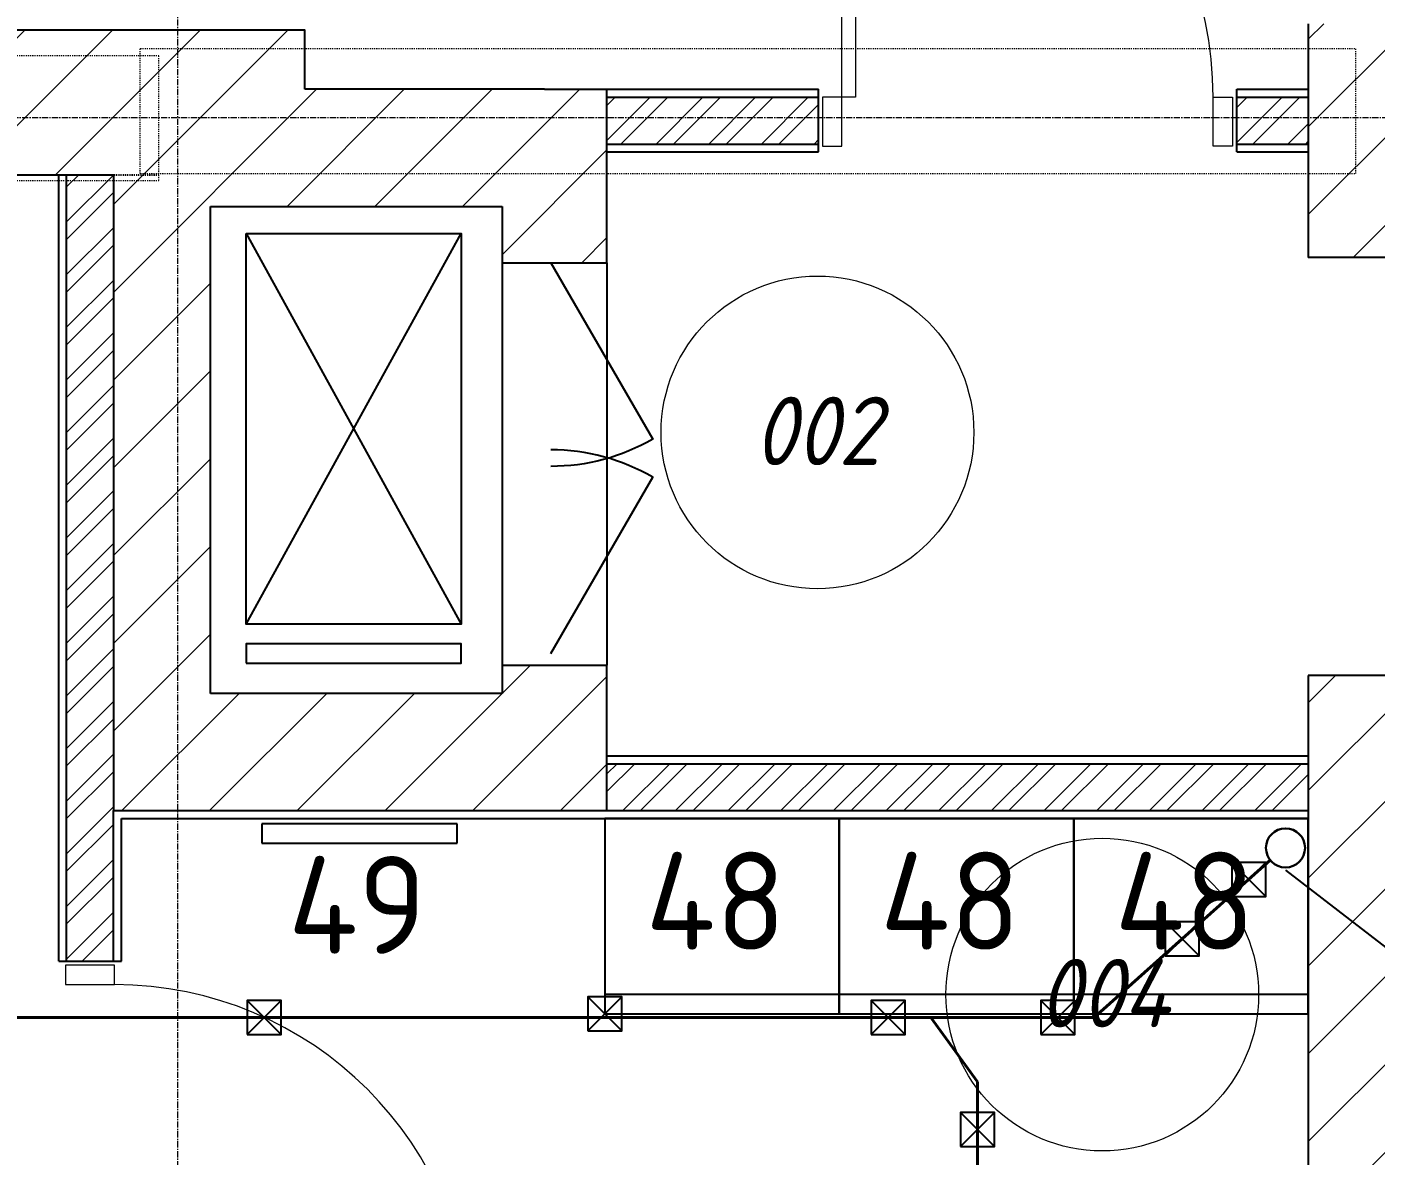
# Model space of a CAD drawing. Header units: millimetres. Extents: x -10178924 to 11692288, y -947381 to 58396.
# Drawn here: x 766651 to 770100, y -887163 to -884277 of the extents above; entities that cross this region are included whole.
import ezdxf
from ezdxf import colors
from ezdxf.entities.mleader import LeaderData, LeaderLine
from ezdxf.math import Vec2, Vec3

# ---------------------------------------------------------------- set-up
doc = ezdxf.new("R2010")
doc.units = ezdxf.units.MM
for name, pattern in [('HIDDEN', [9.525, 6.35, -3.175]), ('короткая штриховая', [282.222222, 141.111111, -141.111111]), ('осевая', [50.8, 31.75, -6.35, 6.35, -6.35])]:
    doc.linetypes.add(name, pattern=pattern)
for name, color, linetype, lineweight in [('!К3', 30, 'Continuous', 30), ('АР_Двери', 250, 'Continuous', 9), ('Балки.1', 7, 'Continuous', 9), ('Двери', 7, 'Continuous', 9), ('Основная ГКЛ', 250, 'Continuous', 9), ('Перегородки', 162, 'Continuous', 9), ('Размеры осевые', 153, 'Continuous', 9), ('Стены.1', 7, 'Continuous', 25), ('ШТРИХОВКА', 252, 'Continuous', 15)]:
    doc.layers.add(name, color=color, linetype=linetype, lineweight=lineweight)
for name, color, linetype in [('PDF _Марки помещений', 5, 'Continuous'), ('ВК_Выноски', 7, 'Continuous'), ('Стены внутр.1', 7, 'Continuous'), ('Тонкая', 7, 'Continuous'), ('ТХ пищеблок новое 12.09', 252, 'Continuous')]:
    doc.layers.add(name, color=color, linetype=linetype)
doc.styles.add('GOST-2.304_Type-B', font='GOST_Common.ttf')
doc.styles.add('ISOCPEUR', font='isocpeui.ttf', dxfattribs={"width": 0.9})
pattern_1 = [(45, (-2681.59, 241515.3), (-67.35192, 67.35192), []), (45, (-2636.69, 241515.3), (-67.35192, 67.35192), [])]

# ---------------------------------------------------------------- blocks, each defined once
blk = doc.blocks.new('_None')
blk = doc.blocks.new('*U2234')
at = {"layer": 'АР_Двери'}
for points in [[(-999.4, 0), (-1049.4, 0), (-1049.4, 125), (-999.4, 125)], [(-50, 0), (0, 0), (0, 125), (-50, 125)], [(-50, -949.4), (-85, -949.4), (-85, 0), (-50, 0)]]:
    blk.add_lwpolyline(points, close=True, dxfattribs=at)
blk.add_arc((-50, 0), 949.4, 180, 270, dxfattribs=at)
at = {"layer": 'Основная ГКЛ', "linetype": 'HIDDEN', "ltscale": 5}
for p, q in [((-1059.4, 125), (-1059.4, 0)), ((10, 0), (10, 125))]:
    blk.add_line(p, q, dxfattribs=at)
blk = doc.blocks.new('*U2235')
at = {"layer": 'АР_Двери'}
for points in [[(50, 0), (0, 0), (0, 125), (50, 125)], [(964.9, 0), (1014.9, 0), (1014.9, 125), (964.9, 125)], [(50, -914.9), (85, -914.9), (85, 0), (50, 0)]]:
    blk.add_lwpolyline(points, close=True, dxfattribs=at)
blk.add_arc((50, 0), 914.9, 270, 0, dxfattribs=at)
at = {"layer": 'Основная ГКЛ', "linetype": 'HIDDEN', "ltscale": 5}
for p, q in [((-10, 0), (-10, 125)), ((1024.9, 125), (1024.9, 0))]:
    blk.add_line(p, q, dxfattribs=at)
blk = doc.blocks.new('A$C5282721b')
at = {"layer": 'Перегородки', "lineweight": 20, "true_color": 0x000000, "transparency": 33554687}
h = blk.add_hatch(dxfattribs=at)
h.set_pattern_fill('ANSI32', color=18, scale=10)
h.set_pattern_definition(pattern_1)
h.paths.add_polyline_path([(49358.981, -5847.958), (48997.987, -5847.958), (48997.987, -5967.958), (49539.073, -5967.958), (49539.073, -5847.958), (49478.981, -5847.958)])
h = blk.add_hatch(dxfattribs=at)
h.set_pattern_fill('ANSI32', color=18, scale=10)
h.set_pattern_definition(pattern_1)
h.paths.add_polyline_path([(50609.073, -5847.958), (50609.073, -5967.958), (50792.073, -5967.958), (50792.073, -5847.958)])
h = blk.add_hatch(dxfattribs=at)
h.set_pattern_fill('ANSI32', color=18, scale=10)
h.set_pattern_definition([(45, (-2611.28, 234003.82), (-67.35192, 67.35192), []), (45, (-2566.37, 234003.82), (-67.35192, 67.35192), [])])
h.paths.add_polyline_path([(47735.543, -10999.487), (47615.543, -10999.487), (47615.543, -11596.906), (47735.543, -11596.906)])
h.paths.add_polyline_path([(47735.543, -9093.422), (47615.543, -9093.422), (47615.543, -9964.487), (47735.543, -9964.487)])
h.paths.add_polyline_path([(47615.543, -8058.422), (47735.543, -8058.422), (47735.543, -6046.445), (47615.543, -6046.445)])
h = blk.add_hatch(dxfattribs=at)
h.set_pattern_fill('ANSI32', color=18, scale=10)
h.set_pattern_definition([(45, (-3081.59, 241515.3), (-67.35192, 67.35192), []), (45, (-3036.69, 241515.3), (-67.35192, 67.35192), [])])
h.paths.add_polyline_path([(49152.073, -10813.422), (49152.073, -11596.906), (49272.073, -11596.906), (49272.073, -10813.422)])
h.paths.add_polyline_path([(49152.073, -10813.422), (49272.073, -10813.422), (49272.073, -9333.422), (49152.073, -9333.422), (49152.073, -9823.422)])
h.paths.add_polyline_path([(50792.073, -7673.422), (50792.073, -7553.422), (48997.987, -7553.422), (48997.987, -7673.422)])
at = {"layer": 'ШТРИХОВКА', "ltscale": 100, "true_color": 0x000000, "transparency": 33554687}
h = blk.add_hatch(dxfattribs=at)
h.set_pattern_fill('ANSI31', color=18, scale=50)
h.set_pattern_definition([(45, (-78432.53, 22970.06), (-112.2532, 112.2532), [])])
h.paths.add_polyline_path([(51172.073, -6080.061), (51172.073, -6258.074), (50792.073, -6258.074), (50792.073, -5660.061), (53709.391, -5660.061), (53709.391, -5442.061), (54269.391, -5442.061), (54269.391, -12156.906), (47519.391, -12156.906), (47519.391, -11596.906), (50792.073, -11596.906), (50792.073, -11510.474), (51172.073, -11510.474), (51172.073, -11596.906), (53709.391, -11596.906), (53709.391, -6080.061)])
h = blk.add_hatch(dxfattribs=at)
h.set_pattern_fill('ANSI31', color=18, scale=50)
h.set_pattern_definition([(45, (-84344.04, 22834.88), (-112.2532, 112.2532), [])])
h.paths.add_polyline_path([(48997.987, -7673.422), (47735.543, -7673.422), (47735.543, -6046.445), (47382.946, -6046.445), (47382.946, -5676.669), (48224.83, -5676.669), (48224.83, -5827.958), (48997.987, -5827.958), (48997.987, -6271.605), (48729.504, -6271.605), (48729.504, -6127.958), (47983.364, -6127.958), (47983.364, -7373.422), (48729.504, -7373.422), (48729.504, -7301.605), (48997.987, -7301.605)])
h = blk.add_hatch(dxfattribs=at)
h.set_pattern_fill('ANSI31', color=18, scale=50)
h.set_pattern_definition([(45, (-81439.85, 21183.47), (-112.2532, 112.2532), [])])
h.paths.add_polyline_path([(50792.073, -7328.074), (50792.074, -7328.074), (51172.073, -7328.074), (51172.073, -10602.56), (50792.073, -10602.56)])
at = {"color": 18, "linetype": 'короткая штриховая', "ltscale": 0.02, "true_color": 0x000000, "transparency": 33554687}
blk.add_line((30165.416, -6046.445), (47851.287, -6046.445), dxfattribs=at)
at = {"color": 18, "true_color": 0x000000, "transparency": 33554687}
for p, q in [((48729.504, -6271.605), (48729.504, -7301.605)), ((48997.987, -6271.605), (48997.987, -7301.605))]:
    blk.add_line(p, q, dxfattribs=at)
at = {"color": 18, "linetype": 'Continuous', "true_color": 0x000000, "transparency": 33554687, "flags": 128}
blk.add_lwpolyline([(47735.543, -6046.445), (47735.543, -7658.586)], dxfattribs=at)
at = {"layer": 'PDF _Марки помещений', "color": 18, "lineweight": 9, "true_color": 0x000000, "transparency": 33554687}
for centre in [(49536.529, -6705.753), (50265.04, -8144.126)]:
    blk.add_circle(centre, 400.064, dxfattribs=at)
at = {"layer": 'Балки.1', "color": 18, "linetype": 'короткая штриховая', "ltscale": 0.02, "true_color": 0x000000, "transparency": 33554687}
for p, q in [((47803.888, -5723.414), (50913.848, -5723.414)), ((47803.888, -6043.414), (47803.888, -5723.414)), ((50913.848, -6043.414), (50913.848, -5723.414)), ((30165.416, -5741.281), (47851.287, -5741.281)), ((47851.287, -6061.281), (47851.287, -5741.281)), ((30165.416, -6061.281), (47851.287, -6061.281)), ((47803.888, -6043.414), (50913.848, -6043.414))]:
    blk.add_line(p, q, dxfattribs=at)
at = {"layer": 'Перегородки', "color": 18, "linetype": 'Continuous', "lineweight": 25, "true_color": 0x000000, "transparency": 33554687}
for p, q in [((48997.987, -5827.958), (49539.073, -5827.958)), ((49539.073, -5987.958), (49539.073, -5827.958)), ((50609.073, -5827.958), (50792.073, -5827.958)), ((50609.073, -5987.958), (50609.073, -5827.958)), ((48997.987, -5847.958), (49539.073, -5847.958)), ((50609.073, -5847.958), (50792.073, -5847.958)), ((48997.987, -5967.958), (49539.073, -5967.958)), ((48997.987, -5987.958), (49539.073, -5987.958)), ((50609.073, -5967.958), (50792.073, -5967.958)), ((50609.073, -5987.958), (50792.073, -5987.958)), ((48997.987, -7533.422), (50792.073, -7533.422)), ((48997.987, -7553.422), (50792.073, -7553.422)), ((48997.987, -7673.422), (50792.073, -7673.422)), ((47755.543, -7693.422), (50792.073, -7693.422)), ((47595.543, -8058.422), (47755.543, -8058.422))]:
    blk.add_line(p, q, dxfattribs=at)
at = {"layer": 'Перегородки', "color": 18, "lineweight": 25, "true_color": 0x000000, "transparency": 33554687}
for p, q in [((47595.543, -8058.422), (47595.543, -6046.445)), ((47615.543, -8058.422), (47615.543, -6046.445)), ((47735.543, -8058.422), (47735.543, -7673.422)), ((47755.543, -8058.422), (47755.543, -7693.422))]:
    blk.add_line(p, q, dxfattribs=at)
at = {"layer": 'Размеры осевые', "color": 251, "linetype": 'осевая', "ltscale": 0.5, "transparency": 33554687}
for p, q in [((47900, -19000), (47900, 1500)), ((-9750, -5900), (57900, -5900))]:
    blk.add_line(p, q, dxfattribs=at)
at = {"layer": 'Стены внутр.1', "color": 18, "true_color": 0x000000, "transparency": 33554687}
for p, q in [((48837.987, -5827.958), (48997.987, -5827.958)), ((48997.987, -5967.958), (48997.987, -5856.515)), ((48997.987, -7673.422), (48997.987, -7561.98)), ((47857.029, -7673.422), (48997.987, -7673.422))]:
    blk.add_line(p, q, dxfattribs=at)
at = {"layer": 'Стены внутр.1', "color": 18, "linetype": 'Continuous', "true_color": 0x000000, "transparency": 33554687}
for p, q in [((48729.504, -6271.605), (48769.504, -6271.605)), ((48769.504, -6271.605), (48997.987, -6271.605)), ((51172.073, -6258.074), (50792.073, -6258.074)), ((48729.504, -7301.605), (48769.504, -7301.605)), ((48769.504, -7301.605), (48997.987, -7301.605)), ((51012.073, -7328.074), (50792.073, -7328.074))]:
    blk.add_line(p, q, dxfattribs=at)
at = {"layer": 'Стены внутр.1', "color": 18, "linetype": 'Continuous', "true_color": 0x000000, "transparency": 33554687, "flags": 128}
for points in [[(50792.073, -5660.061), (50792.073, -6258.074)], [(48837.987, -5827.958), (48224.83, -5827.958)], [(48997.987, -6271.605), (48997.987, -5827.958)], [(47735.543, -6046.445), (47735.543, -7673.422)], [(47983.364, -6127.958), (48729.504, -6127.958)], [(47983.364, -7373.422), (47983.364, -6127.958)], [(48729.504, -6127.958), (48729.504, -6271.605)], [(48729.504, -7301.605), (48729.504, -7373.422)], [(48997.987, -7561.98), (48997.987, -7301.605)], [(50792.073, -7328.074), (50792.073, -7561.98)], [(48729.504, -7373.422), (47983.364, -7373.422)], [(50792.073, -7561.98), (50792.073, -10331.966)], [(47735.543, -7673.422), (47857.029, -7673.422)]]:
    blk.add_lwpolyline(points, dxfattribs=at)
at = {"layer": 'Стены.1', "color": 18, "linetype": 'Continuous', "true_color": 0x000000, "transparency": 33554687, "flags": 128}
for points in [[(47823.001, -5676.669), (47382.946, -5676.669), (47382.946, -6046.445), (47735.543, -6046.445)], [(48224.83, -5827.958), (48224.83, -5676.669), (47823.001, -5676.669)]]:
    blk.add_lwpolyline(points, dxfattribs=at)
at = {"layer": 'Тонкая', "color": 18, "ltscale": 100, "true_color": 0x000000, "transparency": 33554687}
for p, q in [((48075.095, -7196.478), (48625.095, -6196.478)), ((48075.095, -6196.478), (48625.095, -7196.478)), ((48729.504, -6271.605), (48729.504, -7301.605)), ((48997.987, -6271.605), (48997.987, -7301.605)), ((48997.987, -6271.605), (48997.987, -7301.605))]:
    blk.add_line(p, q, dxfattribs=at)
for points in [[(48075.095, -6196.478), (48625.095, -6196.478), (48625.095, -7196.478), (48075.095, -7196.478)], [(48075.095, -7296.478), (48625.095, -7296.478), (48625.095, -7246.478), (48075.095, -7246.478)]]:
    blk.add_lwpolyline(points, close=True, dxfattribs=at)
for points in [[(48854.504, -6271.605), (49115.097, -6722.965, -0.1316525), (48854.504, -6792.791)], [(48854.504, -7271.605), (49115.097, -6820.245, 0.1316525), (48854.504, -6750.419)]]:
    blk.add_lwpolyline(points, format="xyb", dxfattribs=at)
at = {"layer": 'ТХ пищеблок новое 12.09', "transparency": 33554687}
for p, q in [((48615.092, -7706.913), (48115.092, -7706.913)), ((48115.092, -7706.913), (48115.092, -7756.913)), ((48615.092, -7756.913), (48615.092, -7706.913)), ((49592.073, -7693.422), (48992.073, -7693.422)), ((48992.073, -7693.422), (48992.073, -8193.422)), ((50192.073, -7693.422), (49592.073, -7693.422)), ((49592.073, -7693.422), (49592.073, -8193.422)), ((49592.073, -8193.422), (49592.073, -7693.422)), ((50792.073, -7693.422), (50192.073, -7693.422)), ((50192.073, -7693.422), (50192.073, -8193.422)), ((50192.073, -8193.422), (50192.073, -7693.422)), ((50792.073, -8193.422), (50792.073, -7693.422)), ((48115.092, -7756.913), (48615.092, -7756.913)), ((48992.073, -8143.422), (49592.073, -8143.422)), ((49592.073, -8143.422), (50192.073, -8143.422)), ((50192.073, -8143.422), (50792.073, -8143.422)), ((48992.073, -8193.422), (49592.073, -8193.422)), ((49592.073, -8193.422), (50192.073, -8193.422)), ((50192.073, -8193.422), (50792.073, -8193.422))]:
    blk.add_line(p, q, dxfattribs=at)
at = {"layer": 'Двери', "color": 18, "linetype": 'Continuous', "ltscale": 2, "true_color": 0x000000, "transparency": 33554687}
for name, p, rotation in [('*U2234', (49549.073, -5847.958), 180.0000000014479), ('*U2235', (47738.043, -9083.422), 90)]:
    blk.add_blockref(name, p, dxfattribs=dict(at, rotation=rotation))
at = {"layer": 'PDF _Марки помещений', "color": 18, "lineweight": 9, "true_color": 0x000000, "transparency": 33554687, "insert": (49373.555, -6789.468), "char_height": 175, "attachment_point": 7, "style": 'ISOCPEUR'}
blk.add_mtext('002', dxfattribs=at)
at = {"layer": 'PDF _Марки помещений', "color": 18, "lineweight": 9, "true_color": 0x000000, "transparency": 33554687, "insert": (50102.067, -8227.841), "char_height": 175, "width": 125.19623, "attachment_point": 7, "style": 'ISOCPEUR'}
blk.add_mtext('004', dxfattribs=at)
at = {"layer": 'ТХ пищеблок новое 12.09', "transparency": 33554687, "style": 'GOST-2.304_Type-B'}
for s, p in [('49', (48181.932, -8039.679)), ('48', (49096.395, -8029.394)), ('48', (49696.395, -8029.394)), ('48', (50296.395, -8029.394))]:
    blk.add_text(s, height=250, dxfattribs=at).set_placement(p)

msp = doc.modelspace()

# ---------------------------------------------------------------- linework, layer by layer
at = {"layer": '!К3', "lineweight": 40}
for p, q in [((769832, -886409.1), (769381.2, -886811.1)), ((769381.2, -886811.1), (763142.8, -886811.1)), ((769082.7, -886975.7), (768963.7, -886811.1)), ((769082.7, -888062.8), (769082.7, -886975.7))]:
    msp.add_line(p, q, dxfattribs=at)
at = {"layer": '!К3', "ltscale": 100}
msp.add_circle((769870.9, -886377.6), 50, dxfattribs=at)
for p, q in [((769733.3, -886414.8), (769820.3, -886501.8)), ((769820.3, -886414.8), (769733.3, -886501.8)), ((769563.1, -886566.6), (769650.1, -886653.6)), ((769650.1, -886566.6), (769563.1, -886653.6)), ((768085.6, -886758.7), (768172.6, -886845.8)), ((768172.6, -886758.7), (768085.6, -886845.8)), ((767214, -886767.6), (767301.1, -886854.6)), ((767301.1, -886767.6), (767214, -886854.6)), ((768811, -886767.6), (768898.1, -886854.6)), ((768898.1, -886767.6), (768811, -886854.6)), ((769245.2, -886767.6), (769332.3, -886854.6)), ((769332.3, -886767.6), (769245.2, -886854.6)), ((769039.1, -887054.4), (769126.2, -887141.4)), ((769126.2, -887054.4), (769039.1, -887141.4))]:
    msp.add_line(p, q)
for points in [[(769733.3, -886501.8), (769820.3, -886501.8), (769820.3, -886414.8), (769733.3, -886414.8)], [(769563.1, -886653.6), (769650.1, -886653.6), (769650.1, -886566.6), (769563.1, -886566.6)], [(768085.6, -886845.8), (768172.6, -886845.8), (768172.6, -886758.7), (768085.6, -886758.7)], [(767214, -886854.6), (767301.1, -886854.6), (767301.1, -886767.6), (767214, -886767.6)], [(768811, -886854.6), (768898.1, -886854.6), (768898.1, -886767.6), (768811, -886767.6)], [(769245.2, -886854.6), (769332.3, -886854.6), (769332.3, -886767.6), (769245.2, -886767.6)], [(769039.1, -887141.4), (769126.2, -887141.4), (769126.2, -887054.4), (769039.1, -887054.4)]]:
    msp.add_lwpolyline(points, close=True)

# ---------------------------------------------------------------- block references
msp.add_blockref('A$C5282721b', (719137, -878608.8))

# ---------------------------------------------------------------- leaders
at = {"layer": 'ВК_Выноски'}
ml = msp.add_multileader_mtext('Standard', dxfattribs=at)
ml.set_content('{\\W0.9;опуск в подвал %%C110 }', color=7, style='ISOCPEUR')
ml.set_leader_properties(color=7, linetype='ByLayer', lineweight=-1)
ml.set_arrow_properties(name='NONE')
ml.build(insert=Vec2(0, 0))
ml.multileader.update_dxf_attribs({"text_left_attachment_type": 6, "text_right_attachment_type": 6, "dogleg_length": 0.36, "arrow_head_size": 300})
ctx = ml.context
ctx.base_point, ctx.char_height, ctx.arrow_head_size, ctx.landing_gap_size, ctx.plane_origin = Vec3(775408.7, -890639.5), 250, 300, 100, Vec3(777972, -910382.7)
ctx.left_attachment, ctx.right_attachment = 6, 6
notes = []
notes.append((ctx, [(0, (1, 1, 0), (775308.4, -890639.5), (1, 0), 100.4, [(0, [(769870.9, -886434.5)], 0, [])])]))
ctx.mtext.insert, ctx.mtext.width, ctx.mtext.flow_direction = Vec3(775508.7, -890339.5), 2720.587, 5
for ctx, leaders in notes:
    for number, flags, end, landing, length, lines in leaders:
        leader = LeaderData()
        leader.index, (leader.has_last_leader_line, leader.has_dogleg_vector, leader.attachment_direction) = number, flags
        leader.last_leader_point, leader.dogleg_vector, leader.dogleg_length = Vec3(end), Vec3(landing), length
        for number, points, colour, breaks in lines:
            line = LeaderLine()
            line.index, line.vertices, line.color, line.breaks = number, Vec3.list(points), colors.encode_raw_color(colour), breaks
            leader.lines.append(line)
        ctx.leaders.append(leader)

doc.saveas('drawing.dxf')
